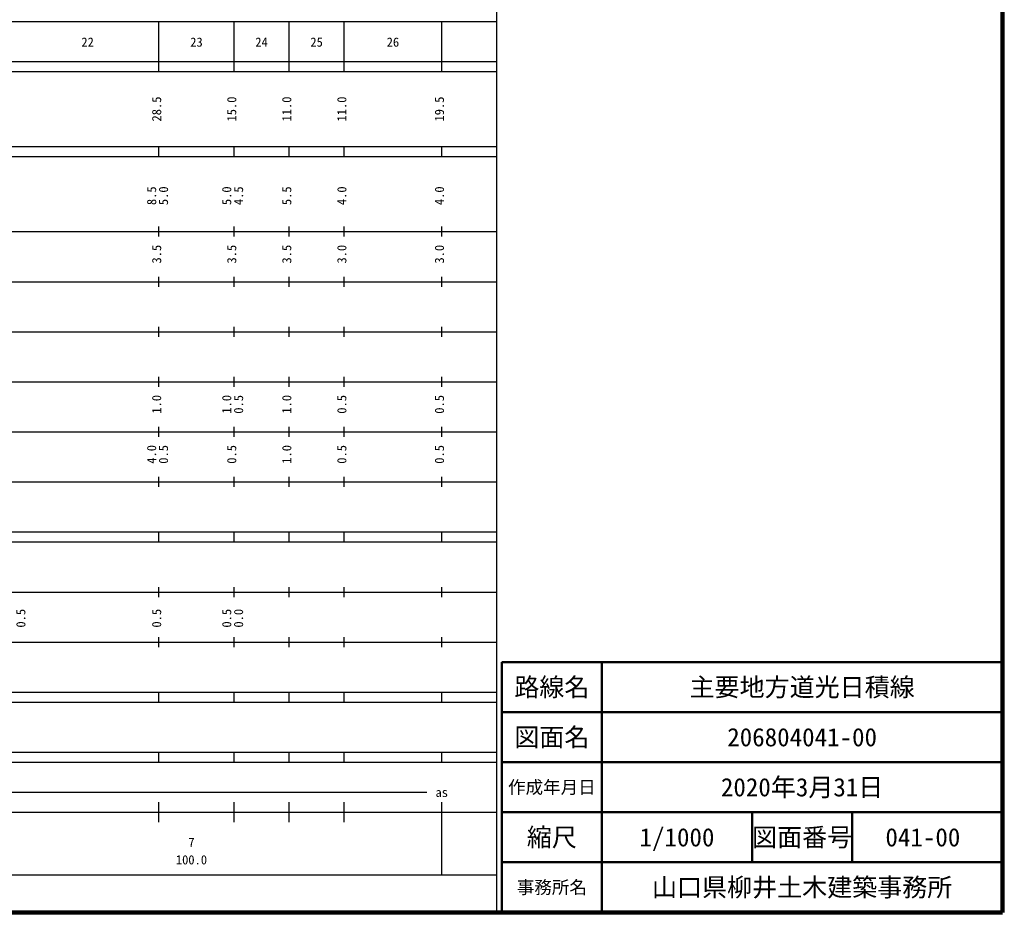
# Model space of a CAD drawing. Units: millimetres on the paper, enlarged 1000 times. Extents: x 40000 to 680000, y 20000 to 380000.
# Drawn here: x 483676 to 680000, y 20000 to 198357 of the extents above; entities that cross this region are included whole.
import ezdxf
from ezdxf.enums import TextEntityAlignment as Align

# ---------------------------------------------------------------- set-up
doc = ezdxf.new("R2010")
doc.units = ezdxf.units.MM
doc.header["$LTSCALE"] = 1000
for name, color, linetype, lineweight in [('M-TTL', 2, 'Continuous', 140), ('M-TTL-BAND', 7, 'Continuous', 25), ('M-TTL-FRAM', 2, 'Continuous', 50), ('M-TTL-LINE', 7, 'Continuous', 50)]:
    doc.layers.add(name, color=color, linetype=linetype, lineweight=lineweight)
doc.layers.add('M-TTL-TXT', color=7, linetype='Continuous')
doc.styles.add('ＭＳ ゴシック', font='')
doc.styles.get('ＭＳ ゴシック').set_extended_font_data('MS Gothic')

msp = doc.modelspace()

# ---------------------------------------------------------------- linework, layer by layer
at = {"layer": 'M-TTL'}
for p, q in [((680000, 20000), (680000, 380000)), ((40000, 20000), (680000, 20000))]:
    msp.add_line(p, q, dxfattribs=at)
at = {"layer": 'M-TTL-BAND'}
for p, q in [((579000, 20000), (579000, 370000)), ((68000, 198000), (579000, 198000)), ((511500, 188000), (511500, 198000)), ((526500, 188000), (526500, 198000)), ((537500, 188000), (537500, 198000)), ((548500, 188000), (548500, 198000)), ((568000, 188000), (568000, 198000)), ((568000, 188000), (568000, 198000)), ((40000, 190000), (579000, 190000)), ((40000, 188000), (579000, 188000)), ((40000, 173000), (579000, 173000)), ((511500, 171000), (511500, 173000)), ((526500, 171000), (526500, 173000)), ((537500, 171000), (537500, 173000)), ((548500, 171000), (548500, 173000)), ((568000, 171000), (568000, 173000)), ((568000, 171000), (568000, 173000)), ((40000, 171000), (579000, 171000)), ((40000, 156000), (579000, 156000)), ((511500, 155000), (511500, 157000)), ((526500, 155000), (526500, 157000)), ((537500, 155000), (537500, 157000)), ((548500, 155000), (548500, 157000)), ((568000, 155000), (568000, 157000)), ((568000, 155000), (568000, 157000)), ((46000, 146000), (579000, 146000)), ((511500, 145000), (511500, 147000)), ((526500, 145000), (526500, 147000)), ((537500, 145000), (537500, 147000)), ((548500, 145000), (548500, 147000)), ((568000, 145000), (568000, 147000)), ((568000, 145000), (568000, 147000)), ((52000, 136000), (579000, 136000)), ((511500, 135000), (511500, 137000)), ((526500, 135000), (526500, 137000)), ((537500, 135000), (537500, 137000)), ((548500, 135000), (548500, 137000)), ((568000, 135000), (568000, 137000)), ((568000, 135000), (568000, 137000)), ((46000, 126000), (579000, 126000)), ((511500, 125000), (511500, 127000)), ((526500, 125000), (526500, 127000)), ((537500, 125000), (537500, 127000)), ((548500, 125000), (548500, 127000)), ((568000, 125000), (568000, 127000)), ((568000, 125000), (568000, 127000)), ((52000, 116000), (579000, 116000)), ((511500, 115000), (511500, 117000)), ((526500, 115000), (526500, 117000)), ((537500, 115000), (537500, 117000)), ((548500, 115000), (548500, 117000)), ((568000, 115000), (568000, 117000)), ((568000, 115000), (568000, 117000)), ((511500, 105000), (511500, 107000)), ((526500, 105000), (526500, 107000)), ((537500, 105000), (537500, 107000)), ((548500, 105000), (548500, 107000)), ((568000, 105000), (568000, 107000)), ((568000, 105000), (568000, 107000)), ((46000, 106000), (579000, 106000)), ((40000, 96000), (579000, 96000)), ((511500, 94000), (511500, 96000)), ((526500, 94000), (526500, 96000)), ((537500, 94000), (537500, 96000)), ((548500, 94000), (548500, 96000)), ((568000, 94000), (568000, 96000)), ((568000, 94000), (568000, 96000)), ((40000, 94000), (579000, 94000)), ((511500, 83000), (511500, 85000)), ((526500, 83000), (526500, 85000)), ((537500, 83000), (537500, 85000)), ((548500, 83000), (548500, 85000)), ((568000, 83000), (568000, 85000)), ((568000, 83000), (568000, 85000)), ((49000, 84000), (579000, 84000)), ((511500, 73000), (511500, 75000)), ((526500, 73000), (526500, 75000)), ((537500, 73000), (537500, 75000)), ((548500, 73000), (548500, 75000)), ((568000, 73000), (568000, 75000)), ((568000, 73000), (568000, 75000)), ((40000, 74000), (579000, 74000)), ((40000, 64000), (579000, 64000)), ((511500, 62000), (511500, 64000)), ((526500, 62000), (526500, 64000)), ((537500, 62000), (537500, 64000)), ((548500, 62000), (548500, 64000)), ((568000, 62000), (568000, 64000)), ((568000, 62000), (568000, 64000)), ((40000, 62000), (579000, 62000)), ((40000, 52000), (579000, 52000)), ((511500, 50000), (511500, 52000)), ((526500, 50000), (526500, 52000)), ((537500, 50000), (537500, 52000)), ((548500, 50000), (548500, 52000)), ((568000, 50000), (568000, 52000)), ((568000, 50000), (568000, 52000)), ((40000, 50000), (579000, 50000)), ((71000, 44000), (565000, 44000)), ((511500, 38000), (511500, 42000)), ((526500, 38000), (526500, 42000)), ((537500, 38000), (537500, 42000)), ((548500, 38000), (548500, 42000)), ((568000, 27500), (568000, 42000)), ((568000, 27500), (568000, 42000)), ((40000, 40000), (579000, 40000)), ((68000, 27500), (579000, 27500))]:
    msp.add_line(p, q, dxfattribs=at)
at = {"layer": 'M-TTL-FRAM'}
for p, q in [((680000, 70000), (580000, 70000)), ((580000, 70000), (580000, 20000))]:
    msp.add_line(p, q, dxfattribs=at)
at = {"layer": 'M-TTL-LINE'}
for p, q in [((600000, 70000), (600000, 20000)), ((680000, 60000), (580000, 60000)), ((680000, 50000), (580000, 50000)), ((680000, 40000), (580000, 40000)), ((630000, 40000), (630000, 30000)), ((650000, 40000), (650000, 30000)), ((680000, 30000), (580000, 30000))]:
    msp.add_line(p, q, dxfattribs=at)

# ---------------------------------------------------------------- texts
at = {"layer": 'M-TTL-BAND', "style": 'ＭＳ ゴシック'}
for s, p in [('22', (497250, 192405)), ('23', (519000, 192405)), ('24', (532000, 192405)), ('25', (543000, 192405)), ('26', (558250, 192405)), ('as', (568000, 42500)), ('7', (518000, 32523)), ('100.0', (518000, 29033))]:
    msp.add_text(s, height=1833, dxfattribs=at).set_placement(p, align=Align.BOTTOM_CENTER)
for s, p in [('28.5', (512500, 180500)), ('15.0', (527500, 180500)), ('11.0', (538500, 180500)), ('11.0', (549500, 180500)), ('19.5', (569000, 180500)), ('8.5', (511500, 163174)), ('5.0', (513870, 163174)), ('5.0', (526500, 163174)), ('4.5', (528870, 163174)), ('5.5', (538500, 163174)), ('4.0', (549500, 163174)), ('4.0', (569000, 163174)), ('3.5', (512500, 151500)), ('3.5', (527500, 151500)), ('3.5', (538500, 151500)), ('3.0', (549500, 151500)), ('3.0', (569000, 151500)), ('1.0', (512500, 121500)), ('1.0', (526500, 121500)), ('0.5', (528870, 121500)), ('1.0', (538500, 121500)), ('0.5', (549500, 121500)), ('0.5', (569000, 121500)), ('4.0', (511500, 111500)), ('0.5', (513870, 111500)), ('0.5', (527500, 111500)), ('1.0', (538500, 111500)), ('0.5', (549500, 111500)), ('0.5', (569000, 111500)), ('0.0', (528870, 78764)), ('0.5', (485370, 78764)), ('0.5', (512500, 78764)), ('0.5', (526500, 78764))]:
    msp.add_text(s, height=1833, rotation=90, dxfattribs=at).set_placement(p, align=Align.BOTTOM_CENTER)
at = {"layer": 'M-TTL-TXT', "style": 'ＭＳ ゴシック'}
for s, height, p in [('路線名', 3666, (590000, 65000)), ('路線名', 3666, (590000, 65000)), ('主要地方道光日積線', 3666, (640000, 65000)), ('図面名', 3666, (590000, 55000)), ('図面名', 3666, (590000, 55000)), ('206804041-00', 3666, (640000, 55000)), ('2020年3月31日', 3666, (640000, 45000)), ('作成年月日', 2566, (590000, 45000)), ('作成年月日', 2566, (590000, 45000)), ('縮尺', 3666, (590000, 35000)), ('縮尺', 3666, (590000, 35000)), ('図面番号', 3666, (640000, 35000)), ('図面番号', 3666, (640000, 35000)), ('1/1000', 3666, (615000, 35000)), ('041-00', 3666, (664125, 35000)), ('事務所名', 2566, (590000, 25000)), ('事務所名', 2566, (590000, 25000)), ('山口県柳井土木建築事務所', 3666, (640000, 25000))]:
    msp.add_text(s, height=height, dxfattribs=at).set_placement(p, align=Align.MIDDLE_CENTER)

doc.saveas('drawing.dxf')
